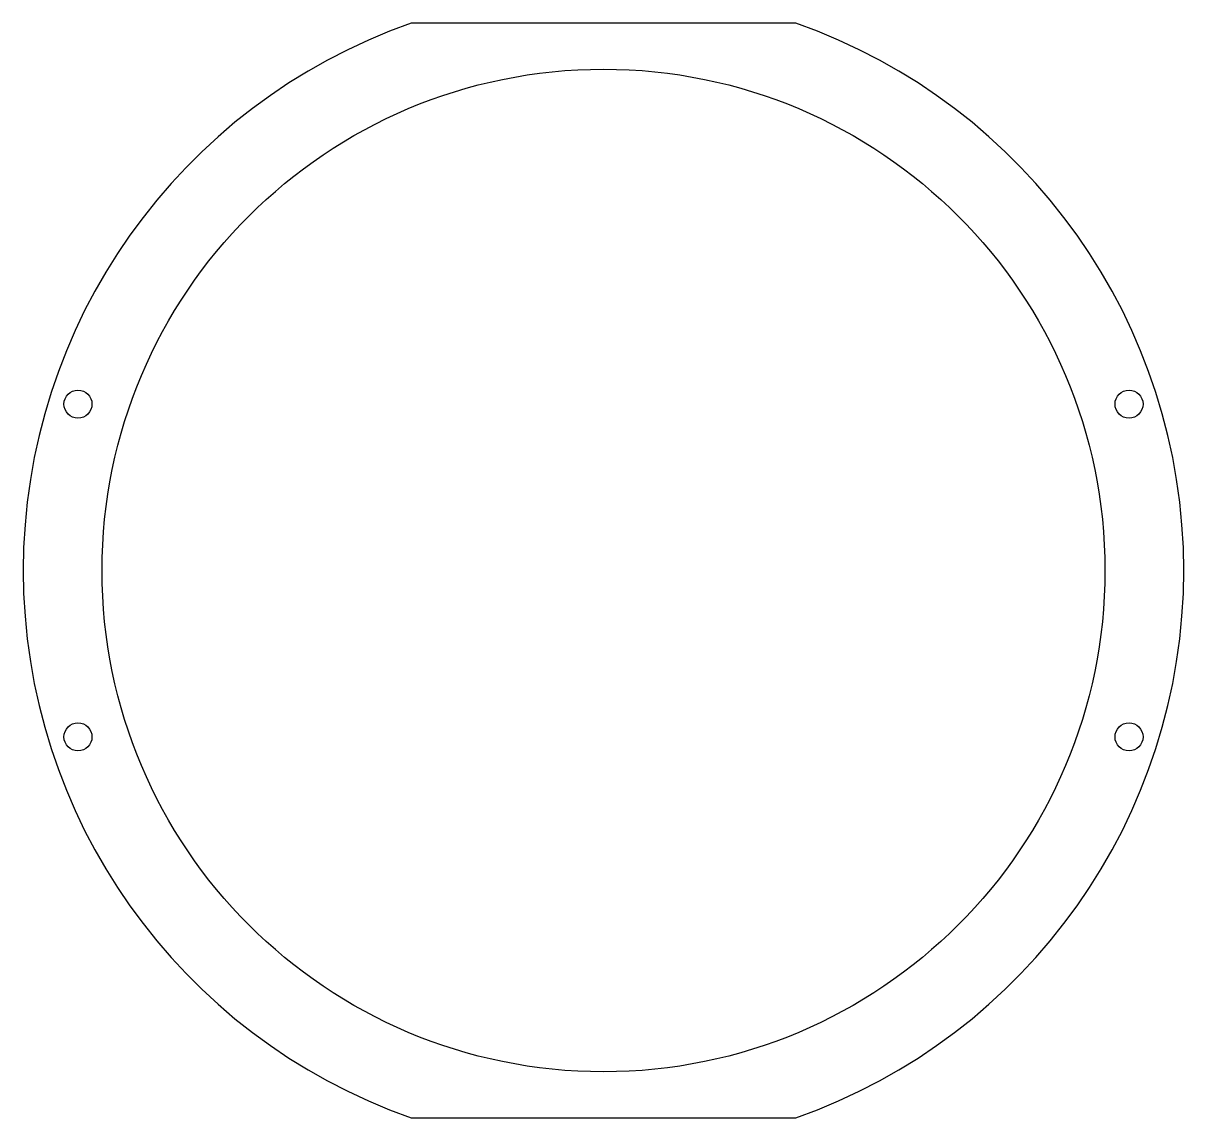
# Model space of a CAD drawing. Header units: millimetres. Extents: x -66 to 66, y -63 to 63.
import ezdxf

# ---------------------------------------------------------------- set-up
doc = ezdxf.new("R2010")
doc.units = ezdxf.units.MM

msp = doc.modelspace()

# ---------------------------------------------------------------- linework, layer by layer
at = {"color": 7, "linetype": 'Continuous', "lineweight": 25}
for p, q in [((21.97, 62.5), (-21.97, 62.5)), ((-21.97, -62.5), (21.97, -62.5))]:
    msp.add_line(p, q, dxfattribs=at)
for centre, radius in [((0, 0), 57.25), ((-60, 19), 1.6), ((60, 19), 1.6), ((-60, -19), 1.6), ((60, -19), 1.6)]:
    msp.add_circle(centre, radius, dxfattribs=at)
for start, end in [(109.37, 250.63), (289.37, 70.63)]:
    msp.add_arc((0, 0), 66.25, start, end, dxfattribs=at)

doc.saveas('drawing.dxf')
